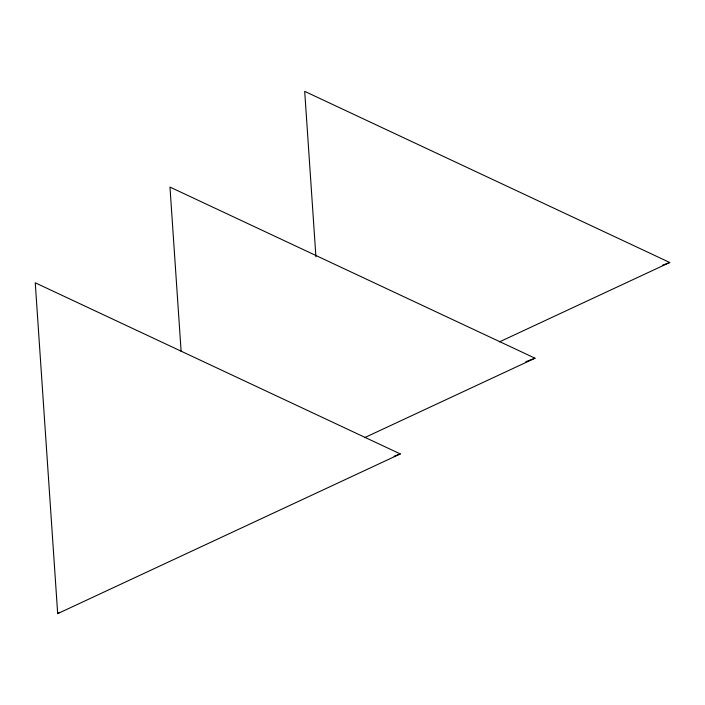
<?xml version="1.0" encoding="UTF-8"?>
<svg xmlns="http://www.w3.org/2000/svg" width="705" height="705" viewBox="0 0 705 705"><rect width="100%" height="100%" fill="white"/><g stroke="black" fill="none" stroke-linecap="round" stroke-linejoin="round"><path stroke-width="1.06" d="M57.678 613.641L400.299 453.932L35.25 282.793L57.678 613.641L59.458 612.372M499.44 341.881L669.75 262.498L304.701 91.359L315.919 256.779M364.714 437.602L535.024 358.211L169.975 187.081L181.114 351.407M662.559 265.221L669.75 262.498M525.771 361.718L535.024 358.211M394.13 456.267L400.299 453.932"/></g></svg>
